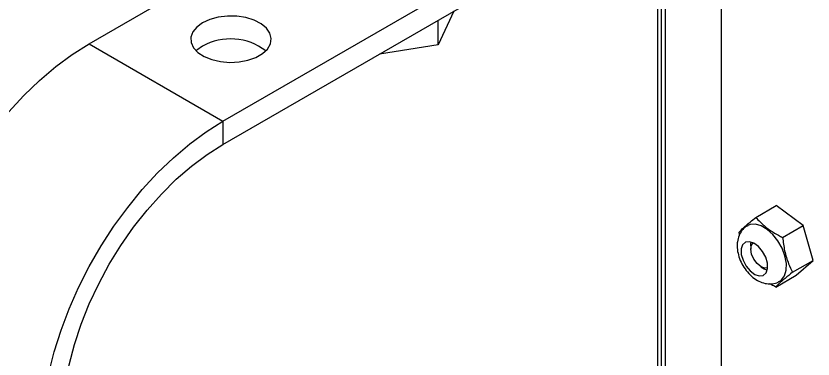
# Model space of a CAD drawing. Extents: x 8 to 113, y 0 to 87.
# Drawn here: x 78.05 to 83.31, y 12.86 to 15.12 of the extents above; entities that cross this region are included whole.
import ezdxf

# ---------------------------------------------------------------- set-up
doc = ezdxf.new("R2010")
doc.units = 0
doc.header["$MEASUREMENT"] = 0
doc.layers.add('OBJECT', color=7, linetype='CONTINUOUS')

msp = doc.modelspace()

# ---------------------------------------------------------------- linework, layer by layer
at = {"layer": 'OBJECT'}
for p, q in [((79.4122, 14.4268), (82.5235, 16.2229)), ((79.4122, 14.2733), (82.5235, 16.0694)), ((82.3048, 15.9432), (82.3048, 12.2918)), ((82.3311, 15.9584), (82.3311, 12.2551)), ((82.7002, 15.9672), (82.7002, 10.1304)), ((82.2816, 15.9298), (82.2816, 12.2837)), ((78.5283, 14.9371), (80.1309, 15.8622)), ((80.9356, 15.1528), (80.8321, 14.9296)), ((80.8321, 14.9296), (80.8321, 15.093)), ((78.5283, 14.9371), (79.4122, 14.4268)), ((80.8321, 14.9296), (80.4455, 14.8699)), ((79.4122, 14.4268), (79.4122, 14.2733)), ((82.93, 13.7913), (83.0651, 13.8694)), ((83.2418, 13.7372), (83.0651, 13.8694)), ((83.1067, 13.6592), (83.2418, 13.7372)), ((83.3075, 13.5075), (83.2418, 13.7372)), ((82.8215, 13.6755), (82.819, 13.6938)), ((82.8975, 13.629), (82.8955, 13.6189)), ((82.8966, 13.6034), (82.8966, 13.5822)), ((83.1724, 13.4295), (83.3075, 13.5075)), ((83.1966, 13.4099), (83.3075, 13.5075)), ((82.964, 13.4655), (82.9824, 13.4549)), ((83.0614, 13.3319), (83.1966, 13.4099))]:
    msp.add_line(p, q, dxfattribs=at)
at = {"layer": 'OBJECT', "flags": 128}
for points in [[(79.2775, 15.0761), (79.2392, 15.0481), (79.2132, 15.0159), (79.2007, 14.981), (79.2025, 14.9455), (79.2185, 14.9111), (79.2477, 14.8798), (79.2887, 14.8532), (79.3392, 14.8328), (79.3965, 14.8196), (79.4575, 14.8145), (79.5189, 14.8176), (79.5774, 14.8288), (79.6299, 14.8475), (79.6735, 14.8726), (79.7058, 14.9029), (79.7252, 14.9367), (79.7306, 14.9721), (79.7217, 15.0074), (79.6989, 15.0404), (79.6636, 15.0696), (79.6175, 15.0932), (79.5632, 15.1101), (79.5037, 15.1193), (79.4421, 15.1204), (79.3817, 15.1132), (79.3258, 15.0981), (79.2775, 15.0761)], [(77.3347, 12.8697), (77.3398, 12.9998), (77.355, 13.1347), (77.3803, 13.2732), (77.4153, 13.4141), (77.4598, 13.5563), (77.5135, 13.6985), (77.5758, 13.8395), (77.6462, 13.9781), (77.7242, 14.1131), (77.809, 14.2434), (77.9, 14.3679), (77.9963, 14.4854), (78.0971, 14.5951), (78.2017, 14.6959), (78.309, 14.787), (78.4182, 14.8676), (78.5283, 14.9371)], [(79.2775, 14.9226), (79.2392, 14.8946), (79.2354, 14.8909)], [(78.2186, 12.3594), (78.2237, 12.4896), (78.2389, 12.6244), (78.2642, 12.7629), (78.2992, 12.9039), (78.3437, 13.0461), (78.3974, 13.1882), (78.4597, 13.3292), (78.5301, 13.4678), (78.6081, 13.6029), (78.6929, 13.7332), (78.7838, 13.8576), (78.8802, 13.9752), (78.981, 14.0848), (79.0855, 14.1856), (79.1929, 14.2767), (79.3021, 14.3574), (79.4122, 14.4268)], [(78.3515, 12.4362), (78.3566, 12.5592), (78.3719, 12.6869), (78.3972, 12.8181), (78.4323, 12.9515), (78.4768, 13.0859), (78.5303, 13.2198), (78.5923, 13.3522), (78.6622, 13.4816), (78.7393, 13.6068), (78.8229, 13.7267), (78.9122, 13.84), (79.0063, 13.9458), (79.1043, 14.0428), (79.2053, 14.1303), (79.3082, 14.2074), (79.4122, 14.2733)], [(83.0884, 13.3701), (83.0999, 13.3784), (83.12, 13.4056), (83.1308, 13.4429), (83.1314, 13.4878), (83.1219, 13.5371), (83.1028, 13.5877), (83.0756, 13.6359), (83.042, 13.6785), (83.0043, 13.7126), (82.9651, 13.736), (82.9272, 13.7469), (82.8929, 13.7447), (82.8763, 13.7377)], [(82.8333, 13.583), (82.8341, 13.5473), (82.8453, 13.5081), (82.8656, 13.47), (82.8924, 13.4378), (82.9226, 13.4152), (82.9524, 13.4051), (82.9784, 13.4085), (82.9974, 13.4252), (83.007, 13.453), (83.0062, 13.4887), (82.9949, 13.5279), (82.9747, 13.566), (82.9479, 13.5982), (82.9177, 13.6208), (82.8878, 13.6309), (82.8619, 13.6275), (82.8429, 13.6108), (82.8333, 13.583)], [(82.8955, 13.6189), (82.8964, 13.5832), (82.8966, 13.5815)], [(83.0076, 13.4589), (82.9897, 13.4566), (82.964, 13.4655), (82.9382, 13.4864), (82.9163, 13.5158), (82.9017, 13.5495), (82.8966, 13.5822), (82.9018, 13.609), (82.9127, 13.6233)], [(82.9634, 13.4659), (82.9848, 13.4512), (83.005, 13.4429)]]:
    msp.add_lwpolyline(points, dxfattribs=at)
at = {"layer": 'OBJECT'}
msp.add_arc((79.4619, 14.5857), 0.3841, 52.6344, 118.7034, dxfattribs=at)
for points, knots in [([(82.819, 13.6938), (82.828, 13.703), (82.8463, 13.7216), (82.8857, 13.7557), (82.9169, 13.7808), (82.93, 13.7913)], [0, 0, 0, 0, 0.359917, 0.730732, 1, 1, 1, 1]), ([(82.93, 13.7913), (82.9391, 13.7812), (82.9633, 13.7543), (83.0115, 13.7132), (83.0642, 13.6807), (83.0975, 13.6638), (83.1067, 13.6592)], [0, 0, 0, 0, 0.200134, 0.530785, 0.87144, 1, 1, 1, 1]), ([(82.877, 13.7367), (82.8734, 13.7351), (82.8579, 13.7278), (82.8372, 13.7052), (82.8166, 13.6711), (82.8112, 13.6448), (82.8083, 13.6309)], [0, 0, 0, 0, 0.089261, 0.389869, 0.679486, 1, 1, 1, 1]), ([(82.8083, 13.6309), (82.8075, 13.6212), (82.8052, 13.5964), (82.8108, 13.5546), (82.826, 13.5072), (82.8501, 13.4613), (82.882, 13.4199), (82.9192, 13.3867), (82.9591, 13.3641), (82.9996, 13.3523), (83.0392, 13.3523), (83.0697, 13.3588), (83.0839, 13.3687), (83.0875, 13.3713)], [0, 0, 0, 0, 0.066249, 0.168267, 0.273581, 0.379701, 0.487118, 0.597573, 0.699154, 0.793638, 0.882685, 0.969435, 1, 1, 1, 1]), ([(83.1067, 13.6592), (83.1103, 13.6294), (83.1177, 13.569), (83.1417, 13.4919), (83.1633, 13.448), (83.1724, 13.4295)], [0, 0, 0, 0, 0.359917, 0.730732, 1, 1, 1, 1]), ([(83.1724, 13.4295), (83.155, 13.4154), (83.1197, 13.387), (83.0837, 13.3548), (83.068, 13.3387), (83.0614, 13.3319)], [0, 0, 0, 0, 0.359916, 0.730732, 1, 1, 1, 1]), ([(83.0614, 13.3319), (83.0521, 13.3364), (83.0381, 13.3432), (83.0256, 13.3512), (83.0214, 13.3539)], [0, 0, 0, 0, 0.662615, 1, 1, 1, 1])]:
    msp.add_open_spline(points, degree=3, knots=knots, dxfattribs=at)

doc.saveas('drawing.dxf')
